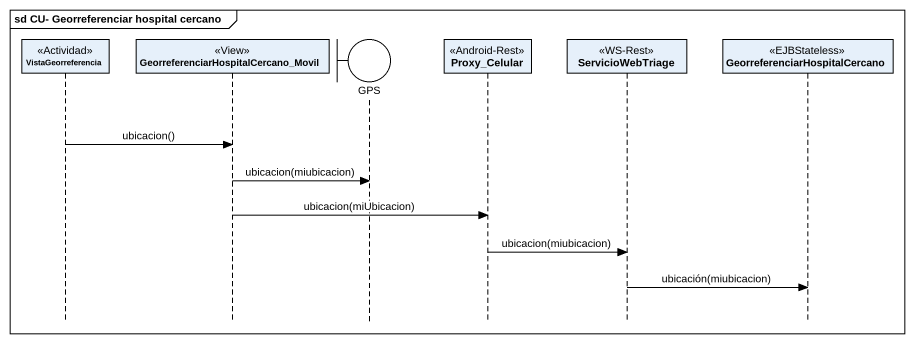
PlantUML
@startuml
mainframe sd CU- Georreferenciar hospital cercano
hide footbox
participant VistaGeorreferencia <<Actividad>>
participant "GeorreferenciarHospitalCercano_Movil" as GeorreferenciarHospitalCerca <<View>>
boundary GPS
participant Proxy_Celular <<Android-Rest>>
participant ServicioWebTriage <<WS-Rest>>
participant "GeorreferenciarHospitalCercano" as GeorreferenciarHospitalCerca_2 <<EJBStateless>>

VistaGeorreferencia -> GeorreferenciarHospitalCerca : ubicacion()
GeorreferenciarHospitalCerca -> GPS : ubicacion(miubicacion)
GeorreferenciarHospitalCerca -> Proxy_Celular : ubicacion(miUbicacion)
Proxy_Celular -> ServicioWebTriage : ubicacion(miubicacion)
ServicioWebTriage -> GeorreferenciarHospitalCerca_2 : ubicación(miubicacion)
@enduml
